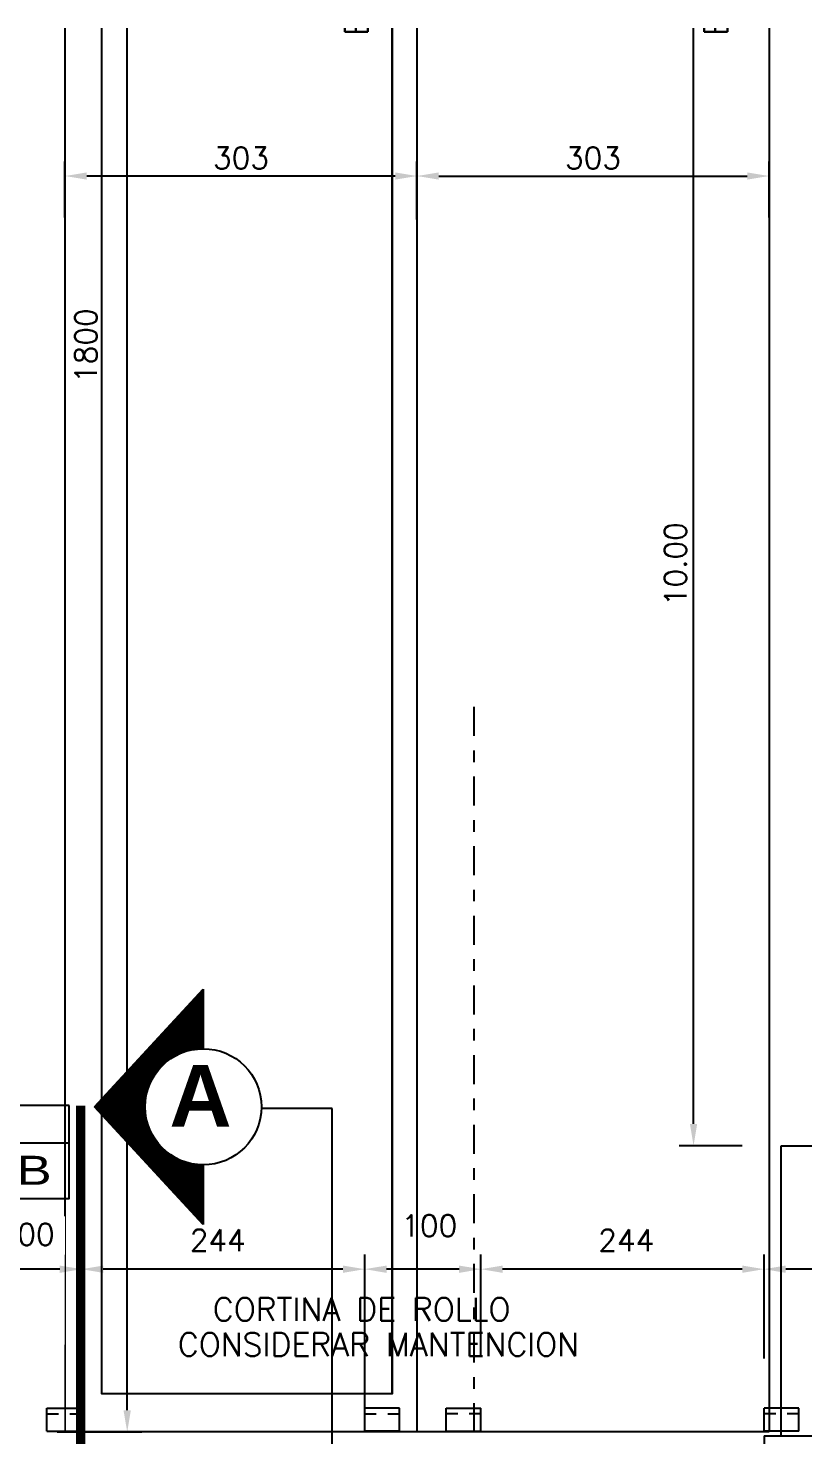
# Model space of a CAD drawing. Header units: millimetres. Extents: x 340 to 1003762, y 22 to 362022.
# Drawn here: x 400.31 to 406.99, y 106.72 to 118.85 of the extents above; entities that cross this region are included whole.
import ezdxf
from ezdxf.enums import TextEntityAlignment as Align
from ezdxf.xclip import XClip

# ---------------------------------------------------------------- set-up
doc = ezdxf.new("R2010")
doc.units = ezdxf.units.MM
doc.header["$XCLIPFRAME"] = 0
doc.set_wipeout_variables(frame=1)
doc.linetypes.add('LSBB_P_002 - PLANTA 1° NIVEL SALA DE VENTAS$0$DASHDOT2', pattern=[0.5, 0.25, -0.125, 0, -0.125])
doc.linetypes.add('LSBB_P_002 - PLANTA 1° NIVEL SALA DE VENTAS$0$HIDDEN8', pattern=[0.04625, 0.03125, -0.015])
for name, color, linetype in [('LSBB_P_002 - PLANTA 1° NIVEL SALA DE VENTAS$0$01', 8, 'Continuous'), ('LSBB_P_002 - PLANTA 1° NIVEL SALA DE VENTAS$0$CORTES', 2, 'Continuous'), ('LSBB_P_002 - PLANTA 1° NIVEL SALA DE VENTAS$0$COTAS 125', 2, 'Continuous'), ('LSBB_P_002 - PLANTA 1° NIVEL SALA DE VENTAS$0$COTAS-EXT', 4, 'Continuous'), ('LSBB_P_002 - PLANTA 1° NIVEL SALA DE VENTAS$0$EJES', 8, 'LSBB_P_002 - PLANTA 1° NIVEL SALA DE VENTAS$0$DASHDOT2'), ('LSBB_P_002 - PLANTA 1° NIVEL SALA DE VENTAS$0$LETREROS', 2, 'Continuous'), ('LSBB_P_002 - PLANTA 1° NIVEL SALA DE VENTAS$0$LINEA CORTES', 7, 'Continuous'), ('LSBB_P_002 - PLANTA 1° NIVEL SALA DE VENTAS$0$MUROS', 5, 'Continuous'), ('LSBB_P_002 - PLANTA 1° NIVEL SALA DE VENTAS$0$PUERTAS', 2, 'Continuous'), ('XREF', 7, 'Continuous')]:
    doc.layers.add(name, color=color, linetype=linetype)
doc.styles.add('LSBB_P_002 - PLANTA 1° NIVEL SALA DE VENTAS$0$ARIAL', font='')
doc.styles.add('LSBB_P_002 - PLANTA 1° NIVEL SALA DE VENTAS$0$ELEV', font='romans', dxfattribs={"bigfont": 'SPEC-SL.SHX'})
doc.styles.add('LSBB_P_002 - PLANTA 1° NIVEL SALA DE VENTAS$0$LETRA-LOTE', font='')
doc.styles.add('LSBB_P_002 - PLANTA 1° NIVEL SALA DE VENTAS$0$ROMANS', font='romans')
doc.styles.add('LSBB_P_002 - PLANTA 1° NIVEL SALA DE VENTAS$0$SANSSERIF', font='sas_____.pfb')
doc.styles.get('LSBB_P_002 - PLANTA 1° NIVEL SALA DE VENTAS$0$ARIAL').set_extended_font_data('Arial', bold=True)
doc.styles.get('LSBB_P_002 - PLANTA 1° NIVEL SALA DE VENTAS$0$LETRA-LOTE').set_extended_font_data('Arial Black')
doc.dimstyles.new('LSBB_P_002 - PLANTA 1° NIVEL SALA DE VENTAS$0$DIMENSION-125', dxfattribs={"dimscale": 125, "dimtxt": 0.0015, "dimasz": 0.0015, "dimexe": 0.001, "dimexo": 0.0005, "dimgap": 0.0005, "dimtad": 1, "dimdec": 0, "dimlfac": 100, "dimzin": 0, "dimdsep": 46, "dimtxsty": 'LSBB_P_002 - PLANTA 1° NIVEL SALA DE VENTAS$0$ROMANS', "dimcen": 0.004, "dimclrd": 4, "dimclre": 8, "dimclrt": 3, "dimadec": 0, "dimazin": 0, "dimtfac": 1, "dimtdec": 0, "dimtix": 1, "dimtofl": 0, "dimtmove": 2, "dimatfit": 3, "dimfxl": 0, "dimtolj": 1, "dimtzin": 0, "dimarcsym": 0})

# ---------------------------------------------------------------- blocks, each defined once
blk = doc.blocks.new('*D81')
at = {"layer": 'LSBB_P_002 - PLANTA 1° NIVEL SALA DE VENTAS$0$COTAS 125', "color": 8, "linetype": 'Continuous', "lineweight": -2, "transparency": 16777216}
for p, q in [((819.5, 322.262), (819.5, 323.102)), ((821.938, 322.208), (821.938, 323.102))]:
    blk.add_line(p, q, dxfattribs=at)
at = {"layer": 'LSBB_P_002 - PLANTA 1° NIVEL SALA DE VENTAS$0$COTAS 125', "linetype": 'Continuous', "lineweight": -2, "transparency": 16777216}
blk.add_line((821.75, 322.977), (819.687, 322.977), dxfattribs=at)
at = {"layer": 'LSBB_P_002 - PLANTA 1° NIVEL SALA DE VENTAS$0$COTAS 125', "transparency": 16777216}
for points in [[(819.687, 323.008), (819.687, 322.945), (819.5, 322.977)], [(821.75, 323.008), (821.75, 322.945), (821.938, 322.977)]]:
    blk.add_solid(points, dxfattribs=at)
at = {"layer": 'LSBB_P_002 - PLANTA 1° NIVEL SALA DE VENTAS$0$COTAS 125', "color": 2, "transparency": 16777216, "insert": (820.751, 323.226), "char_height": 0.1875, "attachment_point": 5, "style": 'LSBB_P_002 - PLANTA 1° NIVEL SALA DE VENTAS$0$ROMANS'}
blk.add_mtext('\\A1;244', dxfattribs=at)
blk = doc.blocks.new('*D86')
at = {"layer": 'LSBB_P_002 - PLANTA 1° NIVEL SALA DE VENTAS$0$COTAS 125', "color": 8, "linetype": 'Continuous', "lineweight": -2, "transparency": 16777216}
for p, q in [((816.061, 321.603), (816.061, 323.102)), ((818.499, 321.603), (818.499, 323.102))]:
    blk.add_line(p, q, dxfattribs=at)
at = {"layer": 'LSBB_P_002 - PLANTA 1° NIVEL SALA DE VENTAS$0$COTAS 125', "linetype": 'Continuous', "lineweight": -2, "transparency": 16777216}
blk.add_line((818.312, 322.977), (816.248, 322.977), dxfattribs=at)
at = {"layer": 'LSBB_P_002 - PLANTA 1° NIVEL SALA DE VENTAS$0$COTAS 125', "transparency": 16777216}
for points in [[(816.248, 323.008), (816.248, 322.945), (816.061, 322.977)], [(818.312, 323.008), (818.312, 322.945), (818.499, 322.977)]]:
    blk.add_solid(points, dxfattribs=at)
at = {"layer": 'LSBB_P_002 - PLANTA 1° NIVEL SALA DE VENTAS$0$COTAS 125', "color": 2, "transparency": 16777216, "insert": (817.234, 323.226), "char_height": 0.1875, "attachment_point": 5, "style": 'LSBB_P_002 - PLANTA 1° NIVEL SALA DE VENTAS$0$ROMANS'}
blk.add_mtext('\\A1;244', dxfattribs=at)
blk = doc.blocks.new('*D87')
at = {"layer": 'LSBB_P_002 - PLANTA 1° NIVEL SALA DE VENTAS$0$COTAS 125', "color": 8, "linetype": 'Continuous', "lineweight": -2, "transparency": 16777216}
for p, q in [((818.499, 322.243), (818.499, 323.102)), ((819.5, 322.221), (819.5, 323.102))]:
    blk.add_line(p, q, dxfattribs=at)
at = {"layer": 'LSBB_P_002 - PLANTA 1° NIVEL SALA DE VENTAS$0$COTAS 125', "linetype": 'Continuous', "lineweight": -2, "transparency": 16777216}
blk.add_line((819.312, 322.977), (818.687, 322.977), dxfattribs=at)
at = {"layer": 'LSBB_P_002 - PLANTA 1° NIVEL SALA DE VENTAS$0$COTAS 125', "transparency": 16777216}
for points in [[(818.687, 323.008), (818.687, 322.945), (818.499, 322.977)], [(819.312, 323.008), (819.312, 322.945), (819.5, 322.977)]]:
    blk.add_solid(points, dxfattribs=at)
at = {"layer": 'LSBB_P_002 - PLANTA 1° NIVEL SALA DE VENTAS$0$COTAS 125', "color": 2, "transparency": 16777216, "insert": (819.055, 323.351), "char_height": 0.1875, "attachment_point": 5, "style": 'LSBB_P_002 - PLANTA 1° NIVEL SALA DE VENTAS$0$ROMANS'}
blk.add_mtext('\\A1;100', dxfattribs=at)
blk = doc.blocks.new('*D88')
at = {"layer": 'LSBB_P_002 - PLANTA 1° NIVEL SALA DE VENTAS$0$COTAS 125', "color": 8, "linetype": 'Continuous', "lineweight": -2, "transparency": 16777216}
for p, q in [((815.064, 322.26), (815.064, 323.102)), ((816.061, 322.206), (816.061, 323.102))]:
    blk.add_line(p, q, dxfattribs=at)
at = {"layer": 'LSBB_P_002 - PLANTA 1° NIVEL SALA DE VENTAS$0$COTAS 125', "linetype": 'Continuous', "lineweight": -2, "transparency": 16777216}
blk.add_line((815.873, 322.977), (815.252, 322.977), dxfattribs=at)
at = {"layer": 'LSBB_P_002 - PLANTA 1° NIVEL SALA DE VENTAS$0$COTAS 125', "transparency": 16777216}
for points in [[(815.252, 323.008), (815.252, 322.945), (815.064, 322.977)], [(815.873, 323.008), (815.873, 322.945), (816.061, 322.977)]]:
    blk.add_solid(points, dxfattribs=at)
at = {"layer": 'LSBB_P_002 - PLANTA 1° NIVEL SALA DE VENTAS$0$COTAS 125', "color": 2, "transparency": 16777216, "insert": (815.588, 323.276), "char_height": 0.1875, "attachment_point": 5, "style": 'LSBB_P_002 - PLANTA 1° NIVEL SALA DE VENTAS$0$ROMANS'}
blk.add_mtext('\\A1;100', dxfattribs=at)
blk = doc.blocks.new('*D91')
at = {"layer": 'LSBB_P_002 - PLANTA 1° NIVEL SALA DE VENTAS$0$COTAS 125', "color": 8, "linetype": 'Continuous', "lineweight": -2, "transparency": 16777216}
for p, q in [((821.938, 322.228), (821.938, 323.102)), ((823.374, 322.218), (823.374, 323.102))]:
    blk.add_line(p, q, dxfattribs=at)
at = {"layer": 'LSBB_P_002 - PLANTA 1° NIVEL SALA DE VENTAS$0$COTAS 125', "linetype": 'Continuous', "lineweight": -2, "transparency": 16777216}
blk.add_line((823.186, 322.977), (822.125, 322.977), dxfattribs=at)
at = {"layer": 'LSBB_P_002 - PLANTA 1° NIVEL SALA DE VENTAS$0$COTAS 125', "transparency": 16777216}
for points in [[(822.125, 323.008), (822.125, 322.945), (821.938, 322.977)], [(823.186, 323.008), (823.186, 322.945), (823.374, 322.977)]]:
    blk.add_solid(points, dxfattribs=at)
at = {"layer": 'LSBB_P_002 - PLANTA 1° NIVEL SALA DE VENTAS$0$COTAS 125', "color": 2, "transparency": 16777216, "insert": (822.647, 323.226), "char_height": 0.1875, "attachment_point": 5, "style": 'LSBB_P_002 - PLANTA 1° NIVEL SALA DE VENTAS$0$ROMANS'}
blk.add_mtext('\\A1;144', dxfattribs=at)
blk = doc.blocks.new('*D97')
at = {"layer": 'LSBB_P_002 - PLANTA 1° NIVEL SALA DE VENTAS$0$COTAS 125', "color": 8, "linetype": 'Continuous', "lineweight": -2, "transparency": 16777216}
for p, q in [((818.949, 332.022), (818.949, 332.522)), ((821.981, 332.041), (821.981, 332.522))]:
    blk.add_line(p, q, dxfattribs=at)
at = {"layer": 'LSBB_P_002 - PLANTA 1° NIVEL SALA DE VENTAS$0$COTAS 125', "linetype": 'Continuous', "lineweight": -2, "transparency": 16777216}
blk.add_line((819.137, 332.397), (821.793, 332.397), dxfattribs=at)
at = {"layer": 'LSBB_P_002 - PLANTA 1° NIVEL SALA DE VENTAS$0$COTAS 125', "transparency": 16777216}
for points in [[(819.137, 332.428), (819.137, 332.366), (818.949, 332.397)], [(821.793, 332.428), (821.793, 332.366), (821.981, 332.397)]]:
    blk.add_solid(points, dxfattribs=at)
at = {"layer": 'LSBB_P_002 - PLANTA 1° NIVEL SALA DE VENTAS$0$COTAS 125', "color": 2, "transparency": 16777216, "insert": (820.465, 332.553), "char_height": 0.1875, "attachment_point": 5, "style": 'LSBB_P_002 - PLANTA 1° NIVEL SALA DE VENTAS$0$ROMANS'}
blk.add_mtext('\\A1;303', dxfattribs=at)
blk = doc.blocks.new('*D98')
at = {"layer": 'LSBB_P_002 - PLANTA 1° NIVEL SALA DE VENTAS$0$COTAS 125', "color": 8, "linetype": 'Continuous', "lineweight": -2, "transparency": 16777216}
for p, q in [((815.918, 332.041), (815.918, 332.522)), ((818.949, 332.022), (818.949, 332.522))]:
    blk.add_line(p, q, dxfattribs=at)
at = {"layer": 'LSBB_P_002 - PLANTA 1° NIVEL SALA DE VENTAS$0$COTAS 125', "linetype": 'Continuous', "lineweight": -2, "transparency": 16777216}
blk.add_line((818.762, 332.397), (816.106, 332.397), dxfattribs=at)
at = {"layer": 'LSBB_P_002 - PLANTA 1° NIVEL SALA DE VENTAS$0$COTAS 125', "transparency": 16777216}
for points in [[(816.106, 332.428), (816.106, 332.366), (815.918, 332.397)], [(818.762, 332.428), (818.762, 332.366), (818.949, 332.397)]]:
    blk.add_solid(points, dxfattribs=at)
at = {"layer": 'LSBB_P_002 - PLANTA 1° NIVEL SALA DE VENTAS$0$COTAS 125', "color": 2, "transparency": 16777216, "insert": (817.434, 332.553), "char_height": 0.1875, "attachment_point": 5, "style": 'LSBB_P_002 - PLANTA 1° NIVEL SALA DE VENTAS$0$ROMANS'}
blk.add_mtext('\\A1;303', dxfattribs=at)
blk = doc.blocks.new('*D99')
at = {"layer": 'LSBB_P_002 - PLANTA 1° NIVEL SALA DE VENTAS$0$COTAS 125', "color": 8, "linetype": 'Continuous', "lineweight": -2, "transparency": 16777216}
for p, q in [((821.687, 334.063), (821.206, 334.063)), ((821.749, 324.041), (821.206, 324.041))]:
    blk.add_line(p, q, dxfattribs=at)
at = {"layer": 'LSBB_P_002 - PLANTA 1° NIVEL SALA DE VENTAS$0$COTAS 125', "linetype": 'Continuous', "lineweight": -2, "transparency": 16777216}
blk.add_line((821.331, 324.228), (821.331, 333.876), dxfattribs=at)
at = {"layer": 'LSBB_P_002 - PLANTA 1° NIVEL SALA DE VENTAS$0$COTAS 125', "transparency": 16777216}
for points in [[(821.3, 333.876), (821.362, 333.876), (821.331, 334.063)], [(821.3, 324.228), (821.362, 324.228), (821.331, 324.041)]]:
    blk.add_solid(points, dxfattribs=at)
at = {"layer": 'LSBB_P_002 - PLANTA 1° NIVEL SALA DE VENTAS$0$COTAS 125', "color": 2, "transparency": 16777216, "insert": (821.175, 329.052), "char_height": 0.1875, "attachment_point": 5, "rotation": 90, "style": 'LSBB_P_002 - PLANTA 1° NIVEL SALA DE VENTAS$0$ROMANS'}
blk.add_mtext('\\A1;10.00', dxfattribs=at)
blk = doc.blocks.new('*D101')
at = {"layer": 'LSBB_P_002 - PLANTA 1° NIVEL SALA DE VENTAS$0$COTAS 125', "color": 8, "linetype": 'Continuous', "lineweight": -2, "transparency": 16777216}
for p, q in [((815.852, 339.574), (816.579, 339.574)), ((815.852, 321.574), (816.579, 321.574))]:
    blk.add_line(p, q, dxfattribs=at)
at = {"layer": 'LSBB_P_002 - PLANTA 1° NIVEL SALA DE VENTAS$0$COTAS 125', "linetype": 'Continuous', "lineweight": -2, "transparency": 16777216}
blk.add_line((816.454, 321.761), (816.454, 339.386), dxfattribs=at)
at = {"layer": 'LSBB_P_002 - PLANTA 1° NIVEL SALA DE VENTAS$0$COTAS 125', "transparency": 16777216}
for points in [[(816.422, 339.386), (816.485, 339.386), (816.454, 339.574)], [(816.422, 321.761), (816.485, 321.761), (816.454, 321.574)]]:
    blk.add_solid(points, dxfattribs=at)
at = {"layer": 'LSBB_P_002 - PLANTA 1° NIVEL SALA DE VENTAS$0$COTAS 125', "color": 2, "transparency": 16777216, "insert": (816.098, 330.935), "char_height": 0.1875, "attachment_point": 5, "rotation": 90, "style": 'LSBB_P_002 - PLANTA 1° NIVEL SALA DE VENTAS$0$ROMANS'}
blk.add_mtext('\\A1;1800', dxfattribs=at)
blk = doc.blocks.new('LSBB_P_002 - PLANTA 1° NIVEL SALA DE VENTAS$0$CORTE')
at = {"color": 3, "linetype": 'Continuous', "ltscale": 2}
blk.add_line((2.3, -0.481), (0.1, -0.481), dxfattribs=at)
at = {"color": 3, "linetype": 'Continuous'}
blk.add_lwpolyline([(0.1, -0.801), (2.3, -0.801), (2.3, 0), (0.1, 0)], close=True, dxfattribs=at)
at = {"color": 2, "style": 'LSBB_P_002 - PLANTA 1° NIVEL SALA DE VENTAS$0$LETRA-LOTE'}
for tag, height, p in [('CORTE', 0.25, (0.258, -0.24)), ('LAMINA', 0.15, (0.258, -0.641))]:
    blk.add_attdef(tag, text='', height=height, dxfattribs=at).set_placement(p, align=Align.MIDDLE_LEFT)
blk = doc.blocks.new('LSBB_P_002 - PLANTA 1° NIVEL SALA DE VENTAS', base_point=(223.57, 14.22))
at = {"layer": 'LSBB_P_002 - PLANTA 1° NIVEL SALA DE VENTAS$0$LINEA CORTES', "linetype": 'Continuous'}
h = blk.add_hatch(dxfattribs=at)
h.set_pattern_fill('ANSI31', color=250, scale=0.392, angle=270, style=0)
h.set_pattern_definition([(315, (1875.288549, 466.43921), (0.008800651, 0.008800651), [])])
edge = h.paths.add_edge_path()
edge.add_line((817.109, 323.875), (817.109, 323.362))
edge.add_line((817.109, 323.362), (816.173, 324.376))
edge.add_line((816.173, 324.376), (817.109, 325.39))
edge.add_line((817.109, 325.39), (817.109, 324.876))
edge.add_ellipse((817.109, 324.376), major_axis=(-0.354, 0.354), ratio=1, start_angle=-45, end_angle=135)
at = {"color": 8}
for points in [[(818.736, 321.902, 3.348), (816.234, 321.902, 3.348), (816.234, 337.721, 3.922), (818.736, 337.721, 3.922)], [(818.736, 321.902, 0.278), (816.234, 321.902, 0.278), (816.234, 337.721, 0.852), (818.736, 337.721, 0.852)], [(818.736, 337.721, 0.852), (818.736, 337.721, 3.922), (818.736, 321.902, 3.348), (818.736, 321.902, 0.278)]]:
    blk.add_3dface(points, dxfattribs=at)
at = {"layer": 'LSBB_P_002 - PLANTA 1° NIVEL SALA DE VENTAS$0$01'}
for p, q in [((815.918, 339.574), (815.918, 321.574)), ((818.949, 339.574), (818.949, 321.574)), ((821.981, 339.574), (821.981, 321.574))]:
    blk.add_line(p, q, dxfattribs=at)
at = {"layer": 'LSBB_P_002 - PLANTA 1° NIVEL SALA DE VENTAS$0$CORTES', "color": 1, "const_width": 0.08}
blk.add_lwpolyline([(816.053, 324.386), (816.053, 318.536)], dxfattribs=at)
at = {"layer": 'LSBB_P_002 - PLANTA 1° NIVEL SALA DE VENTAS$0$COTAS-EXT', "color": 9}
for q in [(822.086, 324.041), (822.086, 324.041), (822.086, 321.58)]:
    blk.add_line((822.086, 321.541), q, dxfattribs=at)
at = {"layer": 'LSBB_P_002 - PLANTA 1° NIVEL SALA DE VENTAS$0$EJES'}
blk.add_line((819.439, 327.822), (819.439, 242.519), dxfattribs=at)
at = {"layer": 'LSBB_P_002 - PLANTA 1° NIVEL SALA DE VENTAS$0$LINEA CORTES', "color": 1, "linetype": 'Continuous'}
for p, q in [((816.173, 324.376), (817.109, 325.39)), ((817.109, 325.39), (817.109, 324.876)), ((817.109, 323.362), (816.173, 324.376)), ((817.109, 323.875), (817.109, 323.362))]:
    blk.add_line(p, q, dxfattribs=at)
at = {"layer": 'LSBB_P_002 - PLANTA 1° NIVEL SALA DE VENTAS$0$LINEA CORTES', "color": 1, "ltscale": 3}
for p, q in [((818.22, 324.361), (817.614, 324.361)), ((818.22, 321.006), (818.22, 324.361))]:
    blk.add_line(p, q, dxfattribs=at)
at = {"layer": 'LSBB_P_002 - PLANTA 1° NIVEL SALA DE VENTAS$0$LINEA CORTES', "color": 1, "linetype": 'Continuous', "extrusion": (0, 0, -1)}
blk.add_ellipse((817.109, 324.376), major_axis=(0.354, 0.354), ratio=1, start_param=3.926991, end_param=10.210176, dxfattribs=at)
at = {"layer": 'LSBB_P_002 - PLANTA 1° NIVEL SALA DE VENTAS$0$MUROS', "color": 9}
blk.add_line((822.086, 324.041), (826.497, 324.041), dxfattribs=at)
blk.add_line((822.086, 324.041), (826.497, 324.041), dxfattribs=at)
blk.add_line((822.086, 324.041), (826.497, 324.041), dxfattribs=at)
at = {"layer": 'LSBB_P_002 - PLANTA 1° NIVEL SALA DE VENTAS$0$MUROS'}
blk.add_line((821.938, 321.541), (821.938, 321.341), dxfattribs=at)
at = {"layer": 'LSBB_P_002 - PLANTA 1° NIVEL SALA DE VENTAS$0$MUROS', "color": 5}
blk.add_line((821.938, 321.541), (823.374, 321.541), dxfattribs=at)
at = {"layer": 'LSBB_P_002 - PLANTA 1° NIVEL SALA DE VENTAS$0$PUERTAS', "color": 8}
for p, q in [((816.061, 321.58), (816.061, 321.78)), ((818.799, 321.78), (818.499, 321.78)), ((818.499, 321.58), (818.499, 321.78)), ((818.799, 321.58), (818.799, 321.78)), ((819.2, 321.58), (819.2, 321.78)), ((819.2, 321.78), (819.5, 321.78)), ((819.5, 321.58), (819.5, 321.78)), ((821.938, 321.58), (821.938, 321.78)), ((822.238, 321.78), (821.938, 321.78)), ((822.238, 321.58), (822.238, 321.78)), ((818.799, 321.58), (818.499, 321.58)), ((819.2, 321.58), (819.5, 321.58)), ((822.238, 321.58), (821.938, 321.58))]:
    blk.add_line(p, q, dxfattribs=at)
at = {"layer": 'LSBB_P_002 - PLANTA 1° NIVEL SALA DE VENTAS$0$PUERTAS', "color": 8, "linetype": 'LSBB_P_002 - PLANTA 1° NIVEL SALA DE VENTAS$0$HIDDEN8'}
for p, q in [((818.499, 321.73), (818.799, 321.73)), ((819.5, 321.73), (819.2, 321.73)), ((822.238, 321.73), (821.938, 321.73))]:
    blk.add_line(p, q, dxfattribs=at)
at = {"layer": 'LSBB_P_002 - PLANTA 1° NIVEL SALA DE VENTAS$0$CORTES', "linetype": 'Continuous'}
ref = blk.add_blockref('LSBB_P_002 - PLANTA 1° NIVEL SALA DE VENTAS$0$CORTE', (816.053, 323.585), dxfattribs=dict(at, rotation=180))
ref.add_attrib('CORTE', 'CORTE B', dxfattribs={"height": 0.25, "style": 'LSBB_P_002 - PLANTA 1° NIVEL SALA DE VENTAS$0$SANSSERIF', "width": 1.3}).set_placement((813.786, 323.829), align=Align.MIDDLE_LEFT)
at = {"style": 'LSBB_P_002 - PLANTA 1° NIVEL SALA DE VENTAS$0$ROMANS'}
for s, p in [('ESTACIONAMIENTO 1', (818.527, 333.604)), ('ESTACIONAMIENTO 2', (821.623, 333.604))]:
    blk.add_text(s, height=0.2, rotation=90, dxfattribs=at).set_placement(p)
at = {"layer": 'LSBB_P_002 - PLANTA 1° NIVEL SALA DE VENTAS$0$LETREROS', "color": 3, "style": 'LSBB_P_002 - PLANTA 1° NIVEL SALA DE VENTAS$0$ELEV'}
for s, p in [('CORTINA DE ROLLO', (817.192, 322.531)), ('CONSIDERAR MANTENCION', (816.891, 322.228))]:
    blk.add_text(s, height=0.2, rotation=360, dxfattribs=at).set_placement(p)
at = {"layer": 'LSBB_P_002 - PLANTA 1° NIVEL SALA DE VENTAS$0$LINEA CORTES', "color": 1, "linetype": 'Continuous', "style": 'LSBB_P_002 - PLANTA 1° NIVEL SALA DE VENTAS$0$ARIAL', "text_generation_flag": 6}
blk.add_text('A', height=0.53, rotation=180, dxfattribs=at).set_placement((817.085, 324.471), align=Align.MIDDLE_CENTER)
at = {"layer": 'LSBB_P_002 - PLANTA 1° NIVEL SALA DE VENTAS$0$COTAS 125', "color": 2}
dim = blk.add_linear_dim(base=(821.331, 334.063), p1=(821.812, 324.041), p2=(821.749, 334.063), angle=270, text='10.00', dimstyle='LSBB_P_002 - PLANTA 1° NIVEL SALA DE VENTAS$0$DIMENSION-125', override={"dimclrd": 256, "dimclrt": 2, "dimfxl": 0.005}, dxfattribs=at)
dim.commit()
dim.dimension.update_dxf_attribs({"geometry": '*D99', "text_midpoint": (821.175, 329.052)})
for base, p2, picture, middle in [((815.918, 332.397), (815.918, 331.978), '*D98', (817.434, 332.553)), ((821.981, 332.397), (821.981, 331.978), '*D97', (820.465, 332.553))]:
    dim = blk.add_linear_dim(base=base, p1=(818.949, 331.96), p2=p2, angle=180, dimstyle='LSBB_P_002 - PLANTA 1° NIVEL SALA DE VENTAS$0$DIMENSION-125', override={"dimclrd": 256, "dimclrt": 2, "dimfxl": 0.005}, dxfattribs=at)
    dim.commit()
    dim.dimension.update_dxf_attribs({"geometry": picture, "text_midpoint": middle})
for base, p1, p2, picture, middle in [((818.499, 322.977), (819.5, 322.158), (818.499, 322.18), '*D87', (819.055, 323.351)), ((816.061, 322.977), (818.499, 321.541), (816.061, 321.541), '*D86', (817.234, 323.226)), ((819.5, 322.977), (821.938, 322.145), (819.5, 322.199), '*D81', (820.751, 323.226)), ((821.938, 322.977), (823.374, 322.155), (821.938, 322.166), '*D91', (822.647, 323.226))]:
    dim = blk.add_linear_dim(base=base, p1=p1, p2=p2, dimstyle='LSBB_P_002 - PLANTA 1° NIVEL SALA DE VENTAS$0$DIMENSION-125', override={"dimclrd": 256, "dimclrt": 2, "dimfxl": 0.005}, dxfattribs=at)
    dim.commit()
    dim.dimension.update_dxf_attribs({"geometry": picture, "text_midpoint": middle, "dimtype": 128})
at = {"color": 1}
blk.add_wipeout([(813.624, 321.541), (813.624, 323.433), (815.918, 323.433), (815.911, 321.541)], dxfattribs=at)
at = {"layer": 'LSBB_P_002 - PLANTA 1° NIVEL SALA DE VENTAS$0$PUERTAS', "color": 8}
for p, q in [((815.761, 321.58), (815.761, 321.78)), ((815.761, 321.78), (816.061, 321.78)), ((815.761, 321.58), (816.061, 321.58)), ((821.981, 321.574), (815.918, 321.574))]:
    blk.add_line(p, q, dxfattribs=at)
at = {"layer": 'LSBB_P_002 - PLANTA 1° NIVEL SALA DE VENTAS$0$PUERTAS', "color": 8, "linetype": 'LSBB_P_002 - PLANTA 1° NIVEL SALA DE VENTAS$0$HIDDEN8'}
blk.add_line((815.761, 321.73), (816.061, 321.73), dxfattribs=at)
at = {"layer": 'LSBB_P_002 - PLANTA 1° NIVEL SALA DE VENTAS$0$COTAS 125', "color": 2}
dim = blk.add_linear_dim(base=(816.454, 339.574), p1=(815.79, 321.574), p2=(815.79, 339.574), angle=270, dimstyle='LSBB_P_002 - PLANTA 1° NIVEL SALA DE VENTAS$0$DIMENSION-125', override={"dimclrd": 256, "dimclrt": 2, "dimfxl": 0.005}, dxfattribs=at)
dim.commit()
dim.dimension.update_dxf_attribs({"geometry": '*D101', "text_midpoint": (816.098, 330.935), "dimtype": 128})
dim = blk.add_linear_dim(base=(815.064, 322.977), p1=(816.061, 322.143), p2=(815.064, 322.197), dimstyle='LSBB_P_002 - PLANTA 1° NIVEL SALA DE VENTAS$0$DIMENSION-125', override={"dimclrd": 256, "dimclrt": 2, "dimfxl": 0.005}, dxfattribs=at)
dim.commit()
dim.dimension.update_dxf_attribs({"geometry": '*D88', "text_midpoint": (815.588, 323.276), "dimtype": 128})

msp = doc.modelspace()

# ---------------------------------------------------------------- block references
at = {"layer": 'XREF'}
ref = msp.add_blockref('LSBB_P_002 - PLANTA 1° NIVEL SALA DE VENTAS', (-191.719, -200.6), dxfattribs=at)
XClip(ref).set_block_clipping_path([(755.454857474, 236.6800249606), (887.3150098981, 333.6713636781)])

doc.saveas('drawing.dxf')
